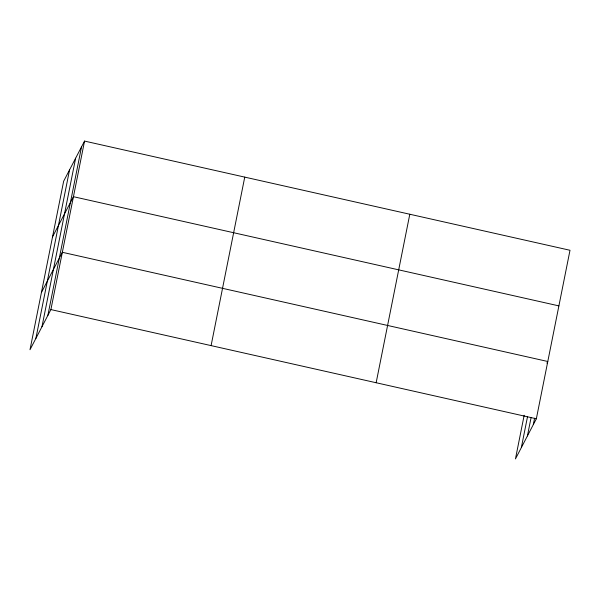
<?xml version="1.0" encoding="UTF-8"?>
<svg xmlns="http://www.w3.org/2000/svg" width="600" height="600" viewBox="0 0 600 600"><rect width="100%" height="100%" fill="white"/><g stroke="black" fill="none" stroke-linecap="round" stroke-linejoin="round"><path stroke-width="0.9" d="M35.895 338.392L69.555 169.89M41.97 326.722L75.63 158.22M47.873 315.39L81.525 146.895M84.547 141.083L63.653 181.222L30 349.725L50.895 309.577L84.547 141.083L570 250.275L536.347 418.778L515.452 458.918L524.168 415.268M211.095 345.615L244.748 177.113M376.147 382.748L409.8 214.245M521.347 447.592L527.52 416.67M527.423 435.923L531.053 417.735M533.317 424.59L534.592 418.23M52.545 236.827L73.448 196.688L558.893 305.888M41.445 292.433L62.34 252.292L547.785 361.493L546.923 363.15M50.895 309.577L536.347 418.778"/></g></svg>
